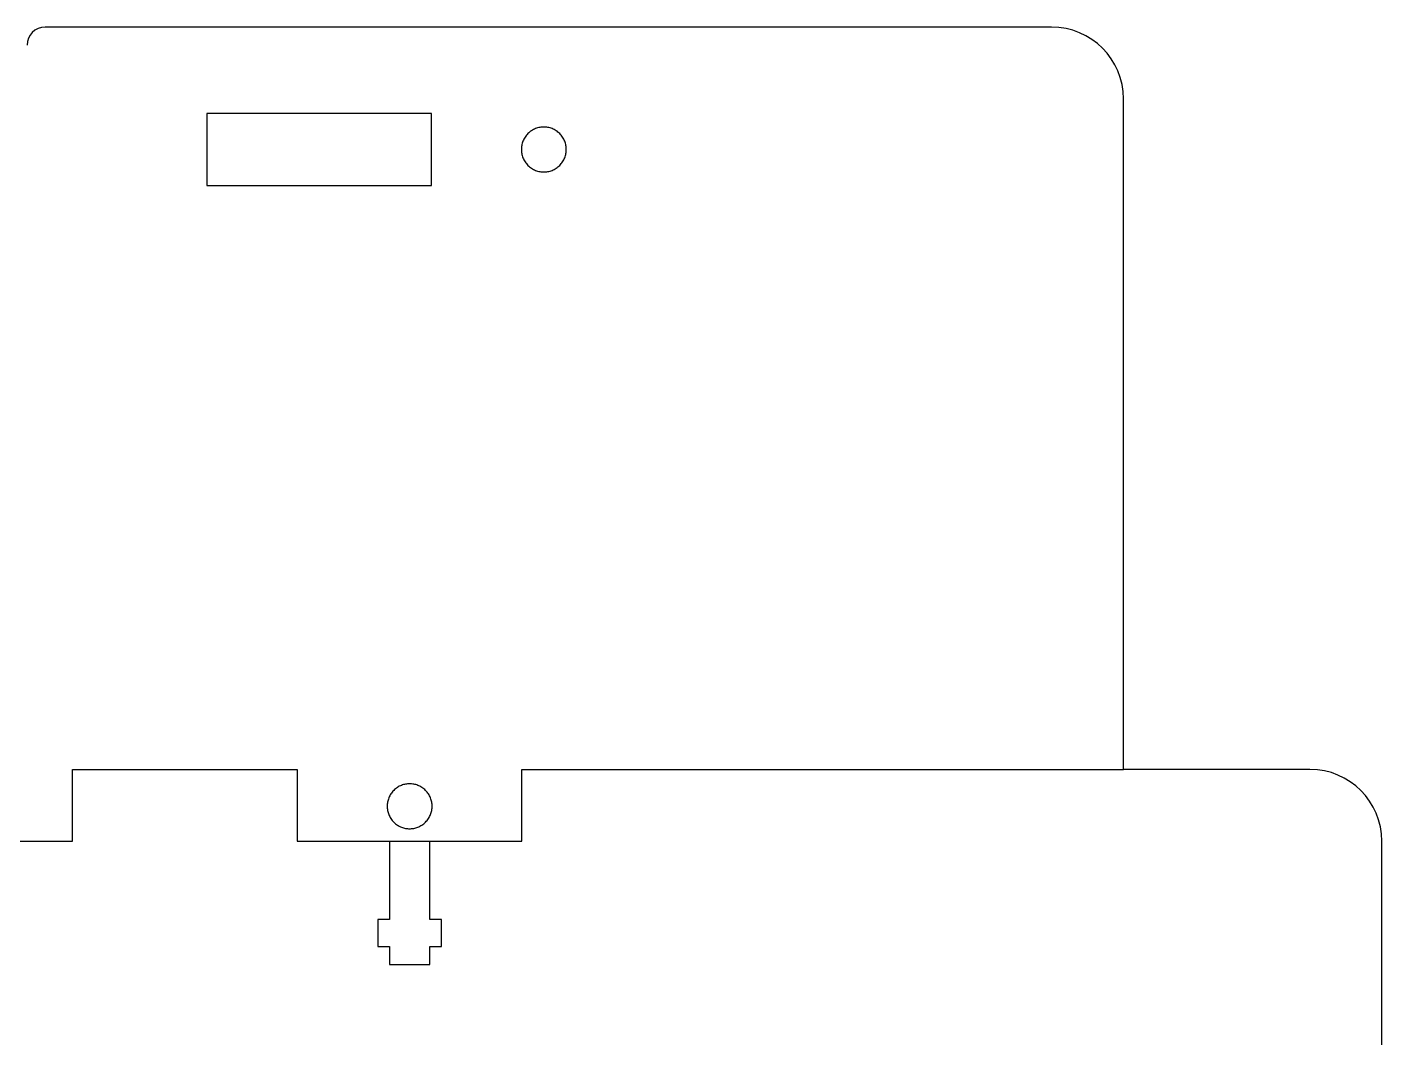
# Model space of a CAD drawing. Header units: millimetres. Extents: x 4 to 406, y 717 to 1158.
# Drawn here: x 255 to 405.8, y 1045.8 to 1158.3 of the extents above; entities that cross this region are included whole.
import ezdxf

# ---------------------------------------------------------------- set-up
doc = ezdxf.new("R2010")
doc.units = ezdxf.units.MM
doc.header["$MEASUREMENT"] = 0
for name, color, linetype, true_color in [('Taglio$1', 6, 'Continuous', 0xff00ff), ('Taglio$2', 5, 'Continuous', 0x0000ff), ('Taglio$3', 18, 'Continuous', 0x000000)]:
    doc.layers.add(name, color=color, linetype=linetype, true_color=true_color)

msp = doc.modelspace()

# ---------------------------------------------------------------- linework, layer by layer
at = {"layer": 'Taglio$1'}
for p, q in [((300.04, 1148.7), (275.04, 1148.7)), ((275.04, 1148.7), (275.04, 1140.7)), ((300.04, 1140.7), (300.04, 1148.7)), ((275.04, 1140.7), (300.04, 1140.7)), ((295.36, 1067.7), (295.36, 1059)), ((299.86, 1059), (299.86, 1067.7)), ((294.06, 1059), (294.06, 1056)), ((295.36, 1059), (294.06, 1059)), ((301.16, 1059), (299.86, 1059)), ((301.16, 1056), (301.16, 1059)), ((294.06, 1056), (295.36, 1056)), ((295.36, 1056), (295.36, 1054)), ((299.86, 1056), (301.16, 1056)), ((299.86, 1054), (299.86, 1056)), ((295.36, 1054), (299.86, 1054))]:
    msp.add_line(p, q, dxfattribs=at)
for points in [[(312.54, 1142.2), (310.04, 1142.2), (310.04, 1144.7), (310.04, 1147.2), (312.54, 1147.2), (315.04, 1147.2), (315.04, 1144.7), (315.04, 1142.2), (312.54, 1142.2)], [(297.61, 1069.1), (295.11, 1069.1), (295.11, 1071.6), (295.11, 1074.1), (297.61, 1074.1), (300.11, 1074.1), (300.11, 1071.6), (300.11, 1069.1), (297.61, 1069.1)]]:
    msp.add_rational_spline(points, [1, 0.707106781187, 1, 0.707106781187, 1, 0.707106781187, 1, 0.707106781187, 1], degree=2, knots=[-15.707963, -15.707963, -15.707963, -11.780972, -11.780972, -7.853982, -7.853982, -3.926991, -3.926991, 0, 0, 0], dxfattribs=at)
at = {"layer": 'Taglio$2'}
for p, q in [((260.11, 1075.7), (285.11, 1075.7)), ((260.11, 1067.7), (260.11, 1075.7)), ((285.11, 1075.7), (285.11, 1067.7)), ((310.11, 1075.7), (377.04, 1075.7)), ((310.11, 1067.7), (310.11, 1075.7)), ((235.11, 1067.7), (260.11, 1067.7)), ((285.11, 1067.7), (310.11, 1067.7))]:
    msp.add_line(p, q, dxfattribs=at)
at = {"layer": 'Taglio$3'}
for p, q in [((369.04, 1158.32), (257.04, 1158.32)), ((377.04, 1075.7), (377.04, 1150.32)), ((397.79, 1075.7), (377.04, 1075.7)), ((405.79, 945.72), (405.79, 1067.7))]:
    msp.add_line(p, q, dxfattribs=at)
for centre, radius, start, end in [((257.04, 1156.32), 2, 90, 180), ((369.04, 1150.32), 8, 360, 90), ((397.79, 1067.7), 8, 0, 90)]:
    msp.add_arc(centre, radius, start, end, dxfattribs=at)

doc.saveas('drawing.dxf')
